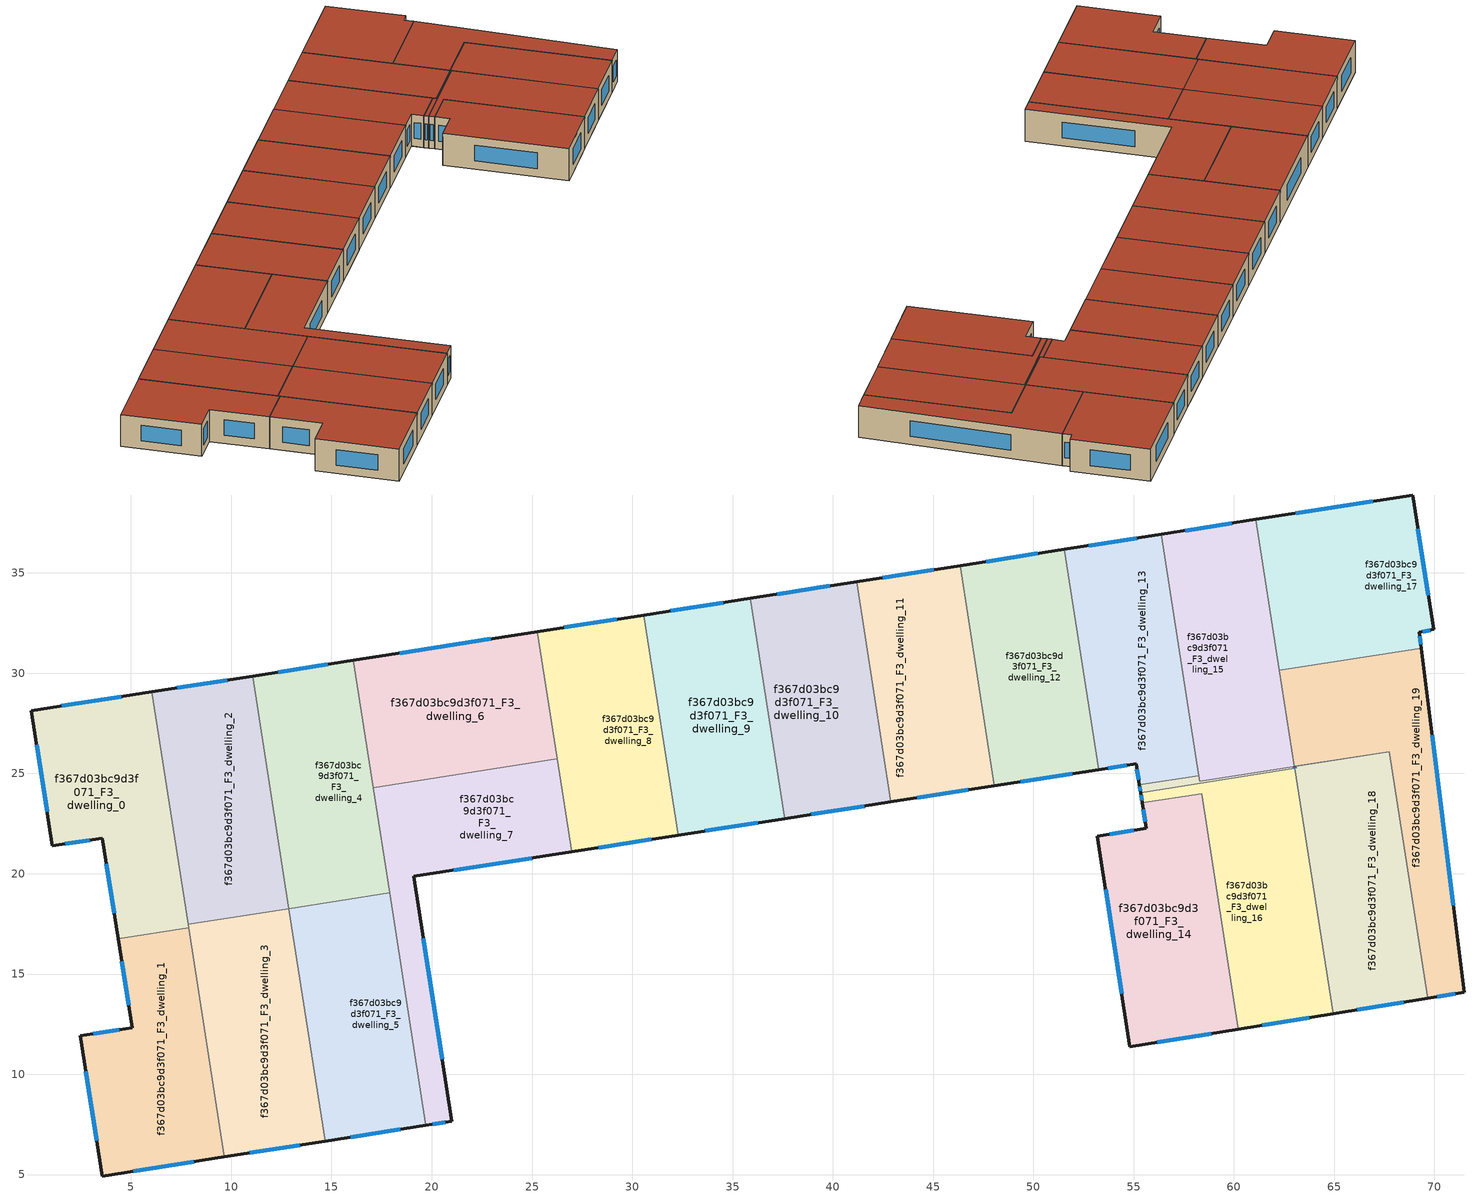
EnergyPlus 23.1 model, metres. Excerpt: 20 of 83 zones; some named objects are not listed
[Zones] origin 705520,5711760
f367d03bc9d3f071_F3_dwelling_0
 floor to f367d03bc9d3f071_F2_dwelling_1 (EU_floor_Construction): 5.14,28.93 6.98,17.17 4.36,16.76 3.58,21.78 1.08,21.38 0.02,28.13 z9
 floor to f367d03bc9d3f071_F2_dwelling_2 (EU_floor_Construction): 6.04,29.07 7.88,17.31 6.98,17.17 5.14,28.93 z9
 wall outside (EU_wall_Construction): 6.04,29.08 0.02,28.13 1.08,21.38 3.58,21.78 4.36,16.76 z9:12
 wall to f367d03bc9d3f071_F3_dwelling_1 (EU_wall_Construction): 4.36,16.76 7.88,17.31 z9:12
 wall to f367d03bc9d3f071_F3_dwelling_2 (EU_wall_Construction): 7.85,17.48 6.04,29.08 z9:12
 wall to f367d03bc9d3f071_F3_dwelling_3 (EU_wall_Construction): 7.88,17.31 7.85,17.48 z9:12
 window (EU_Window_Construction): 0.29,26.43 0.81,23.09 / 4.52,28.84 1.54,28.37 / 3.78,20.51 4.17,18.03 / 1.71,21.48 2.95,21.68 z9.76:11.24
 roof outside (EU_roof_Construction): 7.88,17.31 6.04,29.08 0.02,28.13 1.08,21.38 3.58,21.78 4.36,16.76 z12
f367d03bc9d3f071_F3_dwelling_1
 floor to f367d03bc9d3f071_F2_dwelling_0 (EU_floor_Construction): 5.06,12.33 6.15,5.33 3.56,4.93 2.46,11.92 z9
 floor to f367d03bc9d3f071_F2_dwelling_1 (EU_floor_Construction): 6.98,17.17 8.76,5.74 6.15,5.33 4.36,16.76 z9
 floor to f367d03bc9d3f071_F2_dwelling_2 (EU_floor_Construction): 7.88,17.31 9.66,5.88 8.76,5.74 6.98,17.17 z9
 wall outside (EU_wall_Construction): 4.36,16.76 5.06,12.33 2.46,11.92 3.56,4.93 9.66,5.88 z9:12
 wall to f367d03bc9d3f071_F3_dwelling_3 (EU_wall_Construction): 9.66,5.88 7.88,17.31 z9:12
 window (EU_Window_Construction): 2.74,10.15 3.28,6.69 / 4.4,12.22 3.12,12.02 / 4.54,15.64 4.88,13.45 / 5.1,5.17 8.12,5.64 z9.76:11.24
 roof outside (EU_roof_Construction): 9.66,5.88 7.88,17.31 4.36,16.76 5.06,12.33 2.46,11.92 3.56,4.93 z12
f367d03bc9d3f071_F3_dwelling_10
 floor to f367d03bc9d3f071_F2_dwelling_11 (EU_floor_Construction): 39.8,34.34 41.51,23.37 37.59,22.75 35.88,33.73 z9
 floor to f367d03bc9d3f071_F2_dwelling_12 (EU_floor_Construction): 41.19,34.56 42.9,23.58 41.51,23.37 39.8,34.34 z9
 wall outside (EU_wall_Construction): 41.19,34.56 35.88,33.73 / 37.59,22.75 42.9,23.58 z9:12
 wall to f367d03bc9d3f071_F3_dwelling_9 (EU_wall_Construction): 35.88,33.73 37.59,22.75 z9:12
 wall to f367d03bc9d3f071_F3_dwelling_11 (EU_wall_Construction): 42.9,23.58 41.19,34.56 z9:12
 window (EU_Window_Construction): 39.85,34.35 37.22,33.94 / 38.94,22.96 41.56,23.37 z9.76:11.24
 roof outside (EU_roof_Construction): 42.9,23.58 41.19,34.56 35.88,33.73 37.59,22.75 z12
f367d03bc9d3f071_F3_dwelling_11
 floor to f367d03bc9d3f071_F2_dwelling_12 (EU_floor_Construction): 43.91,34.99 45.62,24.01 42.9,23.58 41.19,34.56 z9
 floor to f367d03bc9d3f071_F2_dwelling_13 (EU_floor_Construction): 46.35,35.37 48.06,24.39 45.62,24.01 43.91,34.99 z9
 wall outside (EU_wall_Construction): 46.35,35.37 41.19,34.56 / 42.9,23.58 48.06,24.39 z9:12
 wall to f367d03bc9d3f071_F3_dwelling_12 (EU_wall_Construction): 48.06,24.39 46.35,35.37 z9:12
 window (EU_Window_Construction): 45.04,35.16 42.49,34.76 / 44.21,23.79 46.76,24.18 z9.76:11.24
 roof outside (EU_roof_Construction): 48.06,24.39 46.35,35.37 41.19,34.56 42.9,23.58 z12
f367d03bc9d3f071_F3_dwelling_12
 floor to f367d03bc9d3f071_F2_dwelling_14 (EU_floor_Construction): 51.01,36.09 52.72,25.12 49.11,24.55 47.4,35.53 z9
 floor to f367d03bc9d3f071_F2_dwelling_13 (EU_floor_Construction): 47.4,35.53 49.11,24.55 48.06,24.39 46.35,35.37 z9
 floor to f367d03bc9d3f071_F2_dwelling_15 (EU_floor_Construction): 51.54,36.18 53.26,25.2 52.72,25.12 51.01,36.09 z9
 wall outside (EU_wall_Construction): 48.06,24.39 53.26,25.2 / 51.54,36.18 46.35,35.37 z9:12
 wall to f367d03bc9d3f071_F3_dwelling_13 (EU_wall_Construction): 53.26,25.2 51.54,36.18 z9:12
 window (EU_Window_Construction): 49.37,24.59 51.94,24.99 / 50.23,35.97 47.66,35.57 z9.76:11.24
 roof outside (EU_roof_Construction): 53.26,25.2 51.54,36.18 46.35,35.37 48.06,24.39 z12
f367d03bc9d3f071_F3_dwelling_13
 floor to f367d03bc9d3f071_F2_dwelling_16 (EU_floor_Construction): 55.69,36.82 57.57,24.79 55.29,24.43 53.41,36.47 z9
 floor to f367d03bc9d3f071_F2_dwelling_15 (EU_floor_Construction): 53.41,36.47 55.29,24.43 55.13,25.49 53.26,25.2 51.54,36.18 z9
 floor to f367d03bc9d3f071_F2_dwelling_17 (EU_floor_Construction): 56.38,36.93 58.26,24.89 57.57,24.79 55.69,36.82 z9
 wall outside (EU_wall_Construction): 53.26,25.2 55.13,25.49 55.29,24.43 / 56.38,36.93 51.54,36.18 z9:12
 wall to f367d03bc9d3f071_F3_dwelling_18 (EU_wall_Construction): 55.29,24.43 58.26,24.89 z9:12
 wall to f367d03bc9d3f071_F3_dwelling_15 (EU_wall_Construction): 58.26,24.89 56.38,36.93 z9:12
 window (EU_Window_Construction): 55.17,25.22 55.25,24.7 / 53.73,25.27 54.65,25.42 / 55.16,36.74 52.77,36.37 z9.76:11.24
 roof outside (EU_roof_Construction): 58.26,24.89 56.38,36.93 51.54,36.18 53.26,25.2 55.13,25.49 55.29,24.43 z12
f367d03bc9d3f071_F3_dwelling_14
 floor to f367d03bc9d3f071_F2_dwelling_17 (EU_floor_Construction): 58.4,24 60.23,12.25 59.54,12.14 57.71,23.89 z9
 floor to f367d03bc9d3f071_F2_dwelling_16 (EU_floor_Construction): 57.71,23.89 59.54,12.14 54.82,11.37 53.19,21.87 55.63,22.26 55.43,23.53 z9
 wall outside (EU_wall_Construction): 55.43,23.53 55.63,22.26 53.19,21.87 54.82,11.37 60.23,12.25 z9:12
 wall to f367d03bc9d3f071_F3_dwelling_16 (EU_wall_Construction): 60.23,12.25 58.4,24 55.43,23.53 z9:12
 window (EU_Window_Construction): 56.19,11.59 58.86,12.03 / 53.61,19.22 54.41,14.02 / 55.02,22.16 53.81,21.97 / 55.48,23.21 55.58,22.58 z9.76:11.24
 roof outside (EU_roof_Construction): 60.23,12.25 58.4,24 55.43,23.53 55.63,22.26 53.19,21.87 54.82,11.37 z12
f367d03bc9d3f071_F3_dwelling_15
 floor to f367d03bc9d3f071_F2_dwelling_18 (EU_floor_Construction): 61.1,37.67 63.03,25.35 64.45,25.57 61.05,25.04 59.12,37.36 z9
 floor to f367d03bc9d3f071_F2_dwelling_17 (EU_floor_Construction): 59.12,37.36 61.05,25.04 58.3,24.61 56.38,36.93 z9
 wall outside (EU_wall_Construction): 61.1,37.67 56.38,36.93 z9:12
 wall to f367d03bc9d3f071_F3_dwelling_19 (EU_wall_Construction): 67.76,26.09 63.03,25.35 62.28,30.14 z9:12
 wall to f367d03bc9d3f071_F3_dwelling_18 (EU_wall_Construction): 58.26,24.89 58.3,24.61 67.76,26.08 z9:12
 wall to f367d03bc9d3f071_F3_dwelling_17 (EU_wall_Construction): 62.28,30.14 61.1,37.67 z9:12
 window (EU_Window_Construction): 59.91,37.48 57.57,37.12 z9.76:11.24
 roof outside (EU_roof_Construction): 67.76,26.08 63.03,25.35 61.1,37.67 56.38,36.93 58.3,24.61 z12
f367d03bc9d3f071_F3_dwelling_16
 floor to f367d03bc9d3f071_F2_dwelling_17 (EU_floor_Construction): 61.06,24.94 62.97,12.69 60.23,12.25 58.4,24 57.71,23.89 57.63,24.4 z9
 floor to f367d03bc9d3f071_F2_dwelling_18 (EU_floor_Construction): 63.04,25.25 64.95,13.02 62.97,12.69 61.06,24.94 z9
 floor to f367d03bc9d3f071_F2_dwelling_16 (EU_floor_Construction): 57.63,24.4 57.71,23.89 55.43,23.53 55.35,24.05 z9
 wall outside (EU_wall_Construction): 60.23,12.25 64.95,13.02 / 55.35,24.05 55.43,23.53 z9:12
 wall to f367d03bc9d3f071_F3_dwelling_18 (EU_wall_Construction): 64.95,13.02 63.04,25.25 55.35,24.05 z9:12
 window (EU_Window_Construction): 61.42,12.44 63.76,12.82 / 55.37,23.92 55.41,23.66 z9.76:11.24
 roof outside (EU_roof_Construction): 64.95,13.02 63.04,25.25 55.35,24.05 55.43,23.53 58.4,24 60.23,12.25 z12
f367d03bc9d3f071_F3_dwelling_17
 floor to f367d03bc9d3f071_F2_dwelling_20 (EU_floor_Construction): 68.92,38.89 69.96,32.19 69.26,32.03 69.35,31.24 66.78,30.84 65.6,38.37 z9
 floor to f367d03bc9d3f071_F2_dwelling_18 (EU_floor_Construction): 62.53,37.89 63.7,30.36 62.28,30.14 61.1,37.67 z9
 floor to f367d03bc9d3f071_F2_dwelling_19 (EU_floor_Construction): 65.6,38.37 66.78,30.84 63.7,30.36 62.53,37.89 z9
 wall outside (EU_wall_Construction): 69.35,31.24 69.26,32.03 69.96,32.19 68.92,38.89 61.1,37.67 z9:12
 wall to f367d03bc9d3f071_F3_dwelling_19 (EU_wall_Construction): 62.28,30.14 69.35,31.24 z9:12
 window (EU_Window_Construction): 66.94,38.58 63.08,37.98 / 69.7,33.89 69.18,37.2 / 69.44,32.07 69.79,32.15 / 69.33,31.44 69.28,31.83 z9.76:11.24
 roof outside (EU_roof_Construction): 69.35,31.24 69.26,32.03 69.96,32.19 68.92,38.89 61.1,37.67 62.28,30.14 z12
f367d03bc9d3f071_F3_dwelling_18
 floor to f367d03bc9d3f071_F2_dwelling_19 (EU_floor_Construction): 67.53,26.05 69.45,13.75 66.37,13.25 64.45,25.57 z9
 floor to f367d03bc9d3f071_F2_dwelling_18 (EU_floor_Construction): 64.45,25.57 66.37,13.25 64.95,13.02 63.03,25.34 63.04,25.25 61.06,24.94 61.05,25.03 z9
 floor to f367d03bc9d3f071_F2_dwelling_20 (EU_floor_Construction): 67.76,26.08 69.68,13.79 69.45,13.75 67.53,26.05 z9
 floor to f367d03bc9d3f071_F2_dwelling_16 (EU_floor_Construction): 57.57,24.79 57.63,24.4 55.35,24.05 55.29,24.43 z9
 floor to f367d03bc9d3f071_F2_dwelling_17 (EU_floor_Construction): 61.05,25.03 61.06,24.94 57.63,24.4 57.57,24.79 58.26,24.89 58.3,24.61 z9
 wall outside (EU_wall_Construction): 64.95,13.02 69.68,13.79 / 55.29,24.43 55.35,24.05 / 63.04,25.25 63.03,25.34 63.04,25.25 z9:12
 wall to f367d03bc9d3f071_F3_dwelling_19 (EU_wall_Construction): 69.68,13.79 67.76,26.08 z9:12
 window (EU_Window_Construction): 66.14,13.21 68.48,13.59 / 55.31,24.33 55.34,24.15 / 63.04,25.27 63.03,25.31 / 63.03,25.31 63.04,25.27 z9.76:11.24
 roof outside (EU_roof_Construction): 69.68,13.79 67.76,26.08 58.3,24.61 58.26,24.89 55.29,24.43 55.35,24.05 63.04,25.25 63.03,25.34 64.95,13.02 z12
f367d03bc9d3f071_F3_dwelling_19
 floor to f367d03bc9d3f071_F2_dwelling_20 (EU_floor_Construction): 69.35,31.24 71.5,14.08 69.68,13.79 67.76,26.09 67.53,26.05 66.78,30.84 z9
 floor to f367d03bc9d3f071_F2_dwelling_18 (EU_floor_Construction): 63.7,30.36 64.45,25.57 63.03,25.35 62.28,30.14 z9
 floor to f367d03bc9d3f071_F2_dwelling_19 (EU_floor_Construction): 66.78,30.84 67.53,26.05 64.45,25.57 63.7,30.36 z9
 wall outside (EU_wall_Construction): 69.68,13.79 71.5,14.08 69.35,31.24 z9:12
 window (EU_Window_Construction): 70.96,18.42 69.9,26.9 / 70.14,13.86 71.04,14.01 z9.76:11.24
 roof outside (EU_roof_Construction): 71.5,14.08 69.35,31.24 62.28,30.14 63.03,25.35 67.76,26.09 69.68,13.79 z12
f367d03bc9d3f071_F3_dwelling_2
 floor to f367d03bc9d3f071_F2_dwelling_3 (EU_floor_Construction): 10.31,29.74 12.12,18.14 9.52,17.74 7.71,29.34 z9
 floor adiabatic (EU_floor_Construction): 11.07,29.86 12.88,18.26 12.12,18.14 10.31,29.74 z9
 floor to f367d03bc9d3f071_F2_dwelling_2 (EU_floor_Construction): 7.71,29.34 9.52,17.74 7.85,17.48 6.04,29.07 z9
 wall outside (EU_wall_Construction): 11.07,29.86 6.04,29.08 z9:12
 wall to f367d03bc9d3f071_F3_dwelling_4 (EU_wall_Construction): 12.88,18.26 11.07,29.86 z9:12
 wall to f367d03bc9d3f071_F3_dwelling_3 (EU_wall_Construction): 7.85,17.48 12.88,18.26 z9:12
 window (EU_Window_Construction): 9.8,29.66 7.31,29.27 z9.76:11.24
 roof outside (EU_roof_Construction): 12.88,18.26 11.07,29.86 6.04,29.08 7.85,17.48 z12
f367d03bc9d3f071_F3_dwelling_3
 floor to f367d03bc9d3f071_F2_dwelling_3 (EU_floor_Construction): 12.12,18.14 13.93,6.54 11.33,6.14 9.52,17.74 z9
 floor to f367d03bc9d3f071_F2_dwelling_2 (EU_floor_Construction): 9.52,17.74 11.33,6.14 9.66,5.88 7.85,17.48 z9
 floor to f367d03bc9d3f071_F2_dwelling_4 (EU_floor_Construction): 12.88,18.26 14.69,6.66 13.93,6.54 12.12,18.14 z9
 wall outside (EU_wall_Construction): 9.66,5.88 14.69,6.66 z9:12
 wall to f367d03bc9d3f071_F3_dwelling_5 (EU_wall_Construction): 14.69,6.66 12.88,18.26 z9:12
 window (EU_Window_Construction): 10.93,6.08 13.42,6.46 z9.76:11.24
 roof outside (EU_roof_Construction): 14.69,6.66 12.88,18.26 7.85,17.48 9.66,5.88 z12
f367d03bc9d3f071_F3_dwelling_4
 floor to f367d03bc9d3f071_F2_dwelling_5 (EU_floor_Construction): 15.99,30.63 17.71,19.65 17.8,19.66 17.9,19.04 14.72,18.55 12.91,30.15 z9
 floor to f367d03bc9d3f071_F2_dwelling_6 (EU_floor_Construction): 16.09,30.64 17.8,19.67 17.71,19.65 15.99,30.63 z9
 floor to f367d03bc9d3f071_F2_dwelling_4 (EU_floor_Construction): 12.91,30.15 14.72,18.55 12.88,18.26 11.07,29.86 z9
 wall outside (EU_wall_Construction): 16.09,30.64 11.07,29.86 z9:12
 wall to f367d03bc9d3f071_F3_dwelling_5 (EU_wall_Construction): 12.88,18.26 17.9,19.04 z9:12
 wall to f367d03bc9d3f071_F3_dwelling_6 (EU_wall_Construction): 17.08,24.29 16.09,30.64 z9:12
 wall to f367d03bc9d3f071_F3_dwelling_7 (EU_wall_Construction): 17.9,19.05 17.08,24.29 z9:12
 window (EU_Window_Construction): 14.82,30.44 12.34,30.06 z9.76:11.24
 roof outside (EU_roof_Construction): 17.9,19.04 16.09,30.64 11.07,29.86 12.88,18.26 z12
f367d03bc9d3f071_F3_dwelling_5
 floor to f367d03bc9d3f071_F2_dwelling_4 (EU_floor_Construction): 14.72,18.55 16.53,6.95 14.69,6.66 12.88,18.26 z9
 floor to f367d03bc9d3f071_F2_dwelling_5 (EU_floor_Construction): 17.9,19.04 19.71,7.45 16.53,6.95 14.72,18.55 z9
 wall outside (EU_wall_Construction): 14.69,6.66 19.71,7.45 z9:12
 wall to f367d03bc9d3f071_F3_dwelling_7 (EU_wall_Construction): 19.71,7.45 17.9,19.04 z9:12
 window (EU_Window_Construction): 15.96,6.86 18.44,7.25 z9.76:11.24
 roof outside (EU_roof_Construction): 19.71,7.45 17.9,19.04 12.88,18.26 14.69,6.66 z12
f367d03bc9d3f071_F3_dwelling_6
 floor adiabatic (EU_floor_Construction): 25.27,32.08 26.26,25.72 17.08,24.29 16.09,30.64 z9
 wall outside (EU_wall_Construction): 25.27,32.08 16.09,30.64 z9:12
 wall to f367d03bc9d3f071_F3_dwelling_7 (EU_wall_Construction): 17.08,24.29 26.26,25.72 z9:12
 wall to f367d03bc9d3f071_F3_dwelling_8 (EU_wall_Construction): 26.26,25.72 25.27,32.08 z9:12
 window (EU_Window_Construction): 22.95,31.71 18.41,31.01 z9.76:11.24
 roof outside (EU_roof_Construction): 26.26,25.72 25.27,32.08 16.09,30.64 17.08,24.29 z12
f367d03bc9d3f071_F3_dwelling_7
 floor to f367d03bc9d3f071_F2_dwelling_7 (EU_floor_Construction): 24.18,25.4 24.9,20.77 21.33,20.21 20.61,24.84 z9
 floor to f367d03bc9d3f071_F2_dwelling_8 (EU_floor_Construction): 26.26,25.72 26.98,21.1 24.9,20.77 24.18,25.4 z9
 floor to f367d03bc9d3f071_F2_dwelling_6 (EU_floor_Construction): 20.61,24.84 21.33,20.21 17.8,19.67 17.08,24.29 z9
 floor to f367d03bc9d3f071_F2_dwelling_5 (EU_floor_Construction): 19.09,19.87 21.01,7.65 19.71,7.45 17.8,19.66 z9
 floor adiabatic (EU_floor_Construction): 24.9,20.77 19.09,19.87 17.8,19.67 z9
 wall outside (EU_wall_Construction): 19.71,7.45 21.01,7.65 19.09,19.87 26.98,21.1 z9:12
 wall to f367d03bc9d3f071_F3_dwelling_8 (EU_wall_Construction): 26.98,21.1 26.26,25.72 z9:12
 window (EU_Window_Construction): 21.09,20.18 24.99,20.78 / 20.52,10.74 19.58,16.78 / 20.04,7.5 20.68,7.6 z9.76:11.24
 roof outside (EU_roof_Construction): 21.01,7.65 19.09,19.87 26.98,21.1 26.26,25.72 17.08,24.29 19.71,7.45 z12
f367d03bc9d3f071_F3_dwelling_8
 floor to f367d03bc9d3f071_F2_dwelling_9 (EU_floor_Construction): 30.57,32.9 32.29,21.92 29.04,21.42 27.33,32.4 z9
 floor to f367d03bc9d3f071_F2_dwelling_8 (EU_floor_Construction): 27.33,32.4 29.04,21.42 26.98,21.1 25.27,32.08 z9
 wall outside (EU_wall_Construction): 30.57,32.9 25.27,32.08 / 26.98,21.1 32.29,21.92 z9:12
 wall to f367d03bc9d3f071_F3_dwelling_9 (EU_wall_Construction): 32.29,21.92 30.57,32.9 z9:12
 window (EU_Window_Construction): 29.23,32.69 26.61,32.29 / 28.32,21.31 30.95,21.72 z9.76:11.24
 roof outside (EU_roof_Construction): 32.29,21.92 30.57,32.9 25.27,32.08 26.98,21.1 z12
f367d03bc9d3f071_F3_dwelling_9
 floor to f367d03bc9d3f071_F2_dwelling_10 (EU_floor_Construction): 35.67,33.7 37.38,22.72 33.21,22.07 31.5,33.05 z9
 floor to f367d03bc9d3f071_F2_dwelling_11 (EU_floor_Construction): 35.88,33.73 37.59,22.75 37.38,22.72 35.67,33.7 z9
 floor to f367d03bc9d3f071_F2_dwelling_9 (EU_floor_Construction): 31.5,33.05 33.21,22.07 32.29,21.92 30.57,32.9 z9
 wall outside (EU_wall_Construction): 35.88,33.73 30.57,32.9 / 32.29,21.92 37.59,22.75 z9:12
 window (EU_Window_Construction): 34.54,33.52 31.92,33.11 / 33.63,22.13 36.25,22.54 z9.76:11.24
 roof outside (EU_roof_Construction): 37.59,22.75 35.88,33.73 30.57,32.9 32.29,21.92 z12
[Building]
EU S2 Campaign: North Axis=0; Terrain=City; Solar Distribution=FullExterior
[Site:Location]
London: Latitude=51.5; Longitude=-0.5; Time Zone=0; Elevation=25
[SizingPeriod:WeatherFileDays]
AnnualSizingPeriod: Begin Month=1; Begin Day of Month=1; End Month=12; End Day of Month=31; Day of Week for Start Day=Monday; Use Weather File Daylight Saving Period=No; Use Weather File Rain and Snow Indicators=No
[MATERIAL]
EU_InternalMass_Material: Roughness=MediumRough; Thickness=0.1; Conductivity=1; Density=1800; Specific Heat=900; Thermal Absorptance=0.9; Solar Absorptance=0.7; Visible Absorptance=0.7
[MATERIAL:NOMASS] Roughness=MediumRough; Thermal Absorptance=0.9; Solar Absorptance=0.7; Visible Absorptance=0.7
Name | Thermal Resistance
EU_wall_NoMass | 0.655885
EU_roof_NoMass | 2.70553
EU_floor_NoMass | 2.16442
[WINDOWMATERIAL:SIMPLEGLAZINGSYSTEM]
EU_Window_SimpleGlazing: UFactor=2.91071; Solar Heat Gain Coefficient=0.76; Visible Transmittance=0.76
[CONSTRUCTION]
EU_wall_Construction: EU_wall_NoMass
EU_roof_Construction: EU_roof_NoMass
EU_floor_Construction: EU_floor_NoMass
EU_Window_Construction: EU_Window_SimpleGlazing
EU_InternalMass_Construction: EU_InternalMass_Material
[ZONE] Type=1; Multiplier=1; Ceiling Height=autocalculate; Floor Area=autocalculate; Part of Total Floor Area=Yes
Name | Volume
f367d03bc9d3f071_F3_dwelling_0 | 179.067
f367d03bc9d3f071_F3_dwelling_1 | 179.079
f367d03bc9d3f071_F3_dwelling_10; f367d03bc9d3f071_F3_dwelling_8 | 179.065
f367d03bc9d3f071_F3_dwelling_11 | 174.077
f367d03bc9d3f071_F3_dwelling_12 | 175.293
f367d03bc9d3f071_F3_dwelling_13 | 172.777
f367d03bc9d3f071_F3_dwelling_14 | 185.944
f367d03bc9d3f071_F3_dwelling_15 | 178.943
f367d03bc9d3f071_F3_dwelling_16 | 182.517
f367d03bc9d3f071_F3_dwelling_17 | 179.077
f367d03bc9d3f071_F3_dwelling_18 | 183.823
f367d03bc9d3f071_F3_dwelling_19; f367d03bc9d3f071_F3_dwelling_6 | 179.074
f367d03bc9d3f071_F3_dwelling_2 | 179.08
f367d03bc9d3f071_F3_dwelling_3; f367d03bc9d3f071_F3_dwelling_9 | 179.096
f367d03bc9d3f071_F3_dwelling_4 | 179.046
f367d03bc9d3f071_F3_dwelling_5 | 179.06
f367d03bc9d3f071_F3_dwelling_7 | 179.075
[INTERNALMASS] Construction=EU_InternalMass_Construction
Name | Zone or ZoneList | Surface Area
f367d03bc9d3f071_F3_dwelling_0_EU_InternalMass | f367d03bc9d3f071_F3_dwelling_0 | 59.6895
f367d03bc9d3f071_F3_dwelling_1_EU_InternalMass | f367d03bc9d3f071_F3_dwelling_1 | 59.6933
f367d03bc9d3f071_F3_dwelling_2_EU_InternalMass | f367d03bc9d3f071_F3_dwelling_2 | 59.6936
f367d03bc9d3f071_F3_dwelling_3_EU_InternalMass | f367d03bc9d3f071_F3_dwelling_3 | 59.6986
f367d03bc9d3f071_F3_dwelling_4_EU_InternalMass | f367d03bc9d3f071_F3_dwelling_4 | 59.682
f367d03bc9d3f071_F3_dwelling_5_EU_InternalMass | f367d03bc9d3f071_F3_dwelling_5 | 59.687
f367d03bc9d3f071_F3_dwelling_6_EU_InternalMass | f367d03bc9d3f071_F3_dwelling_6 | 59.6908
f367d03bc9d3f071_F3_dwelling_7_EU_InternalMass | f367d03bc9d3f071_F3_dwelling_7 | 59.6898
f367d03bc9d3f071_F3_dwelling_8_EU_InternalMass | f367d03bc9d3f071_F3_dwelling_8 | 59.6883
f367d03bc9d3f071_F3_dwelling_9_EU_InternalMass | f367d03bc9d3f071_F3_dwelling_9 | 59.6992
f367d03bc9d3f071_F3_dwelling_10_EU_InternalMass | f367d03bc9d3f071_F3_dwelling_10 | 59.6883
f367d03bc9d3f071_F3_dwelling_11_EU_InternalMass | f367d03bc9d3f071_F3_dwelling_11 | 58.023
f367d03bc9d3f071_F3_dwelling_12_EU_InternalMass | f367d03bc9d3f071_F3_dwelling_12 | 58.436
f367d03bc9d3f071_F3_dwelling_13_EU_InternalMass | f367d03bc9d3f071_F3_dwelling_13 | 57.5889
f367d03bc9d3f071_F3_dwelling_14_EU_InternalMass | f367d03bc9d3f071_F3_dwelling_14 | 61.9803
f367d03bc9d3f071_F3_dwelling_15_EU_InternalMass | f367d03bc9d3f071_F3_dwelling_15 | 59.6828
f367d03bc9d3f071_F3_dwelling_16_EU_InternalMass | f367d03bc9d3f071_F3_dwelling_16 | 60.8387
f367d03bc9d3f071_F3_dwelling_17_EU_InternalMass | f367d03bc9d3f071_F3_dwelling_17 | 59.6959
f367d03bc9d3f071_F3_dwelling_18_EU_InternalMass | f367d03bc9d3f071_F3_dwelling_18 | 61.2733
f367d03bc9d3f071_F3_dwelling_19_EU_InternalMass | f367d03bc9d3f071_F3_dwelling_19 | 59.6912
[OTHEREQUIPMENT] Fuel Type=Electricity; Design Level Calculation Method=Watts/Area; Power per Zone Floor Area=1; Fraction Latent=0; Fraction Radiant=0; Fraction Lost=0; Carbon Dioxide Generation Rate=0; EndUse Subcategory=EU_Step8_InternalGains
Name | Zone or ZoneList or Space or SpaceList | Schedule
EU_Step8_InternalGain_f367d03bc9d3f071_F3_dwelling_0_f000 | f367d03bc9d3f071_F3_dwelling_0 | EU_Step8_GainSchedule_f367d03bc9d3f071_F3_dwelling_0_f000
EU_Step8_InternalGain_f367d03bc9d3f071_F3_dwelling_1_f000 | f367d03bc9d3f071_F3_dwelling_1 | EU_Step8_GainSchedule_f367d03bc9d3f071_F3_dwelling_1_f000
EU_Step8_InternalGain_f367d03bc9d3f071_F3_dwelling_2_f000 | f367d03bc9d3f071_F3_dwelling_2 | EU_Step8_GainSchedule_f367d03bc9d3f071_F3_dwelling_2_f000
EU_Step8_InternalGain_f367d03bc9d3f071_F3_dwelling_3_f000 | f367d03bc9d3f071_F3_dwelling_3 | EU_Step8_GainSchedule_f367d03bc9d3f071_F3_dwelling_3_f000
EU_Step8_InternalGain_f367d03bc9d3f071_F3_dwelling_4_f000 | f367d03bc9d3f071_F3_dwelling_4 | EU_Step8_GainSchedule_f367d03bc9d3f071_F3_dwelling_4_f000
EU_Step8_InternalGain_f367d03bc9d3f071_F3_dwelling_5_f000 | f367d03bc9d3f071_F3_dwelling_5 | EU_Step8_GainSchedule_f367d03bc9d3f071_F3_dwelling_5_f000
EU_Step8_InternalGain_f367d03bc9d3f071_F3_dwelling_6_f000 | f367d03bc9d3f071_F3_dwelling_6 | EU_Step8_GainSchedule_f367d03bc9d3f071_F3_dwelling_6_f000
EU_Step8_InternalGain_f367d03bc9d3f071_F3_dwelling_7_f000 | f367d03bc9d3f071_F3_dwelling_7 | EU_Step8_GainSchedule_f367d03bc9d3f071_F3_dwelling_7_f000
EU_Step8_InternalGain_f367d03bc9d3f071_F3_dwelling_8_f000 | f367d03bc9d3f071_F3_dwelling_8 | EU_Step8_GainSchedule_f367d03bc9d3f071_F3_dwelling_8_f000
EU_Step8_InternalGain_f367d03bc9d3f071_F3_dwelling_9_f000 | f367d03bc9d3f071_F3_dwelling_9 | EU_Step8_GainSchedule_f367d03bc9d3f071_F3_dwelling_9_f000
EU_Step8_InternalGain_f367d03bc9d3f071_F3_dwelling_10_f000 | f367d03bc9d3f071_F3_dwelling_10 | EU_Step8_GainSchedule_f367d03bc9d3f071_F3_dwelling_10_f000
EU_Step8_InternalGain_f367d03bc9d3f071_F3_dwelling_11_f000 | f367d03bc9d3f071_F3_dwelling_11 | EU_Step8_GainSchedule_f367d03bc9d3f071_F3_dwelling_11_f000
EU_Step8_InternalGain_f367d03bc9d3f071_F3_dwelling_12_f000 | f367d03bc9d3f071_F3_dwelling_12 | EU_Step8_GainSchedule_f367d03bc9d3f071_F3_dwelling_12_f000
EU_Step8_InternalGain_f367d03bc9d3f071_F3_dwelling_13_f000 | f367d03bc9d3f071_F3_dwelling_13 | EU_Step8_GainSchedule_f367d03bc9d3f071_F3_dwelling_13_f000
EU_Step8_InternalGain_f367d03bc9d3f071_F3_dwelling_14_f000 | f367d03bc9d3f071_F3_dwelling_14 | EU_Step8_GainSchedule_f367d03bc9d3f071_F3_dwelling_14_f000
EU_Step8_InternalGain_f367d03bc9d3f071_F3_dwelling_15_f000 | f367d03bc9d3f071_F3_dwelling_15 | EU_Step8_GainSchedule_f367d03bc9d3f071_F3_dwelling_15_f000
EU_Step8_InternalGain_f367d03bc9d3f071_F3_dwelling_16_f000 | f367d03bc9d3f071_F3_dwelling_16 | EU_Step8_GainSchedule_f367d03bc9d3f071_F3_dwelling_16_f000
EU_Step8_InternalGain_f367d03bc9d3f071_F3_dwelling_17_f000 | f367d03bc9d3f071_F3_dwelling_17 | EU_Step8_GainSchedule_f367d03bc9d3f071_F3_dwelling_17_f000
EU_Step8_InternalGain_f367d03bc9d3f071_F3_dwelling_18_f000 | f367d03bc9d3f071_F3_dwelling_18 | EU_Step8_GainSchedule_f367d03bc9d3f071_F3_dwelling_18_f000
EU_Step8_InternalGain_f367d03bc9d3f071_F3_dwelling_19_f000 | f367d03bc9d3f071_F3_dwelling_19 | EU_Step8_GainSchedule_f367d03bc9d3f071_F3_dwelling_19_f000
[ZONEVENTILATION:DESIGNFLOWRATE] Schedule=EU_AlwaysOn; Design Flow Rate Calculation Method=AirChanges/Hour; Air Changes per Hour=0.462017; Ventilation Type=Natural; Fan Pressure Rise=0; Fan Total Efficiency=1; Constant Term Coefficient=1; Temperature Term Coefficient=0; Velocity Term Coefficient=0; Velocity Squared Term Coefficient=0; Minimum Indoor Temperature=-100; Maximum Indoor Temperature=100; Delta Temperature=-100; Minimum Outdoor Temperature=-100; Maximum Outdoor Temperature=100; Maximum Wind Speed=40
Name | Zone or ZoneList or Space or SpaceList
EU_ConstantAir_f367d03bc9d3f071_F3_dwelling_0 | f367d03bc9d3f071_F3_dwelling_0
EU_ConstantAir_f367d03bc9d3f071_F3_dwelling_1 | f367d03bc9d3f071_F3_dwelling_1
EU_ConstantAir_f367d03bc9d3f071_F3_dwelling_2 | f367d03bc9d3f071_F3_dwelling_2
EU_ConstantAir_f367d03bc9d3f071_F3_dwelling_3 | f367d03bc9d3f071_F3_dwelling_3
EU_ConstantAir_f367d03bc9d3f071_F3_dwelling_4 | f367d03bc9d3f071_F3_dwelling_4
EU_ConstantAir_f367d03bc9d3f071_F3_dwelling_5 | f367d03bc9d3f071_F3_dwelling_5
EU_ConstantAir_f367d03bc9d3f071_F3_dwelling_6 | f367d03bc9d3f071_F3_dwelling_6
EU_ConstantAir_f367d03bc9d3f071_F3_dwelling_7 | f367d03bc9d3f071_F3_dwelling_7
EU_ConstantAir_f367d03bc9d3f071_F3_dwelling_8 | f367d03bc9d3f071_F3_dwelling_8
EU_ConstantAir_f367d03bc9d3f071_F3_dwelling_9 | f367d03bc9d3f071_F3_dwelling_9
EU_ConstantAir_f367d03bc9d3f071_F3_dwelling_10 | f367d03bc9d3f071_F3_dwelling_10
EU_ConstantAir_f367d03bc9d3f071_F3_dwelling_11 | f367d03bc9d3f071_F3_dwelling_11
EU_ConstantAir_f367d03bc9d3f071_F3_dwelling_12 | f367d03bc9d3f071_F3_dwelling_12
EU_ConstantAir_f367d03bc9d3f071_F3_dwelling_13 | f367d03bc9d3f071_F3_dwelling_13
EU_ConstantAir_f367d03bc9d3f071_F3_dwelling_14 | f367d03bc9d3f071_F3_dwelling_14
EU_ConstantAir_f367d03bc9d3f071_F3_dwelling_15 | f367d03bc9d3f071_F3_dwelling_15
EU_ConstantAir_f367d03bc9d3f071_F3_dwelling_16 | f367d03bc9d3f071_F3_dwelling_16
EU_ConstantAir_f367d03bc9d3f071_F3_dwelling_17 | f367d03bc9d3f071_F3_dwelling_17
EU_ConstantAir_f367d03bc9d3f071_F3_dwelling_18 | f367d03bc9d3f071_F3_dwelling_18
EU_ConstantAir_f367d03bc9d3f071_F3_dwelling_19 | f367d03bc9d3f071_F3_dwelling_19
[HVACTEMPLATE:ZONE:IDEALLOADSAIRSYSTEM] System Availability Schedule=EU_AlwaysOn; Maximum Heating Supply Air Temperature=50; Minimum Cooling Supply Air Temperature=13; Maximum Heating Supply Air Humidity Ratio=0.0156; Minimum Cooling Supply Air Humidity Ratio=0.0077; Heating Limit=NoLimit; Cooling Limit=NoLimit; Heating Availability Schedule=EU_AlwaysOn; Cooling Availability Schedule=EU_CoolingOff; Dehumidification Control Type=ConstantSensibleHeatRatio; Cooling Sensible Heat Ratio=0.7; Dehumidification Setpoint=60; Humidification Control Type=None; Humidification Setpoint=30; Outdoor Air Method=None; Outdoor Air Flow Rate per Person=0.00944; Outdoor Air Flow Rate per Zone Floor Area=0; Outdoor Air Flow Rate per Zone=0; Demand Controlled Ventilation Type=None; Outdoor Air Economizer Type=NoEconomizer; Heat Recovery Type=None; Sensible Heat Recovery Effectiveness=0.7; Latent Heat Recovery Effectiveness=0.65
Name | Template Thermostat
f367d03bc9d3f071_F3_dwelling_0 | EU_HeatOnly_f367d03bc9d3f071_F3_dwelling_0
f367d03bc9d3f071_F3_dwelling_1 | EU_HeatOnly_f367d03bc9d3f071_F3_dwelling_1
f367d03bc9d3f071_F3_dwelling_2 | EU_HeatOnly_f367d03bc9d3f071_F3_dwelling_2
f367d03bc9d3f071_F3_dwelling_3 | EU_HeatOnly_f367d03bc9d3f071_F3_dwelling_3
f367d03bc9d3f071_F3_dwelling_4 | EU_HeatOnly_f367d03bc9d3f071_F3_dwelling_4
f367d03bc9d3f071_F3_dwelling_5 | EU_HeatOnly_f367d03bc9d3f071_F3_dwelling_5
f367d03bc9d3f071_F3_dwelling_6 | EU_HeatOnly_f367d03bc9d3f071_F3_dwelling_6
f367d03bc9d3f071_F3_dwelling_7 | EU_HeatOnly_f367d03bc9d3f071_F3_dwelling_7
f367d03bc9d3f071_F3_dwelling_8 | EU_HeatOnly_f367d03bc9d3f071_F3_dwelling_8
f367d03bc9d3f071_F3_dwelling_9 | EU_HeatOnly_f367d03bc9d3f071_F3_dwelling_9
f367d03bc9d3f071_F3_dwelling_10 | EU_HeatOnly_f367d03bc9d3f071_F3_dwelling_10
f367d03bc9d3f071_F3_dwelling_11 | EU_HeatOnly_f367d03bc9d3f071_F3_dwelling_11
f367d03bc9d3f071_F3_dwelling_12 | EU_HeatOnly_f367d03bc9d3f071_F3_dwelling_12
f367d03bc9d3f071_F3_dwelling_13 | EU_HeatOnly_f367d03bc9d3f071_F3_dwelling_13
f367d03bc9d3f071_F3_dwelling_14 | EU_HeatOnly_f367d03bc9d3f071_F3_dwelling_14
f367d03bc9d3f071_F3_dwelling_15 | EU_HeatOnly_f367d03bc9d3f071_F3_dwelling_15
f367d03bc9d3f071_F3_dwelling_16 | EU_HeatOnly_f367d03bc9d3f071_F3_dwelling_16
f367d03bc9d3f071_F3_dwelling_17 | EU_HeatOnly_f367d03bc9d3f071_F3_dwelling_17
f367d03bc9d3f071_F3_dwelling_18 | EU_HeatOnly_f367d03bc9d3f071_F3_dwelling_18
f367d03bc9d3f071_F3_dwelling_19 | EU_HeatOnly_f367d03bc9d3f071_F3_dwelling_19
[SIZING:ZONE] Zone Cooling Design Supply Air Temperature Input Method=SupplyAirTemperature; Zone Cooling Design Supply Air Temperature=13; Zone Heating Design Supply Air Temperature Input Method=SupplyAirTemperature; Zone Heating Design Supply Air Temperature=50; Zone Cooling Design Supply Air Humidity Ratio=0.008; Zone Heating Design Supply Air Humidity Ratio=0.008; Cooling Design Air Flow Method=DesignDay; Cooling Design Air Flow Rate=0; Cooling Minimum Air Flow per Zone Floor Area=0.000762; Cooling Minimum Air Flow=0; Cooling Minimum Air Flow Fraction=0.2; Heating Design Air Flow Method=DesignDay; Heating Design Air Flow Rate=0; Heating Maximum Air Flow per Zone Floor Area=0.002032; Heating Maximum Air Flow=0.141576; Heating Maximum Air Flow Fraction=0.3; Account for Dedicated Outdoor Air System=No; Dedicated Outdoor Air System Control Strategy=NeutralSupplyAir; Dedicated Outdoor Air Low Setpoint Temperature for Design=autosize; Dedicated Outdoor Air High Setpoint Temperature for Design=autosize; Zone Load Sizing Method=Sensible Load Only No Latent Load; Zone Latent Cooling Design Supply Air Humidity Ratio Input Method=HumidityRatioDifference; Zone Cooling Design Supply Air Humidity Ratio Difference=0.005; Zone Latent Heating Design Supply Air Humidity Ratio Input Method=HumidityRatioDifference; Zone Humidification Design Supply Air Humidity Ratio Difference=0.005
f367d03bc9d3f071_F3_dwelling_0; f367d03bc9d3f071_F3_dwelling_1; f367d03bc9d3f071_F3_dwelling_2; f367d03bc9d3f071_F3_dwelling_3; f367d03bc9d3f071_F3_dwelling_4; f367d03bc9d3f071_F3_dwelling_5; f367d03bc9d3f071_F3_dwelling_6; f367d03bc9d3f071_F3_dwelling_7; f367d03bc9d3f071_F3_dwelling_8; f367d03bc9d3f071_F3_dwelling_9; f367d03bc9d3f071_F3_dwelling_10; f367d03bc9d3f071_F3_dwelling_11; f367d03bc9d3f071_F3_dwelling_12; f367d03bc9d3f071_F3_dwelling_13; f367d03bc9d3f071_F3_dwelling_14; f367d03bc9d3f071_F3_dwelling_15; f367d03bc9d3f071_F3_dwelling_16; f367d03bc9d3f071_F3_dwelling_17; f367d03bc9d3f071_F3_dwelling_18; f367d03bc9d3f071_F3_dwelling_19
[SCHEDULE:CONSTANT]
Name | Hourly Value
EU_AlwaysOn | 1
EU_CoolingOff | 0
[SCHEDULE:FILE] Column Number=1; Rows to Skip at Top=0; Number of Hours of Data=8760; Column Separator=Comma; Interpolate to Timestep=No; Minutes per Item=60; Adjust Schedule for Daylight Savings=Yes
Name | File
EU_Step8_GainSchedule_f367d03bc9d3f071_F3_dwelling_0_f000 | ../../schedules/f367d03bc9d3f071/f367d03bc9d3f071_F3_dwelling_0_f000_gain.csv
EU_Step8_GainSchedule_f367d03bc9d3f071_F3_dwelling_1_f000 | ../../schedules/f367d03bc9d3f071/f367d03bc9d3f071_F3_dwelling_1_f000_gain.csv
EU_Step8_GainSchedule_f367d03bc9d3f071_F3_dwelling_2_f000 | ../../schedules/f367d03bc9d3f071/f367d03bc9d3f071_F3_dwelling_2_f000_gain.csv
EU_Step8_GainSchedule_f367d03bc9d3f071_F3_dwelling_3_f000 | ../../schedules/f367d03bc9d3f071/f367d03bc9d3f071_F3_dwelling_3_f000_gain.csv
EU_Step8_GainSchedule_f367d03bc9d3f071_F3_dwelling_4_f000 | ../../schedules/f367d03bc9d3f071/f367d03bc9d3f071_F3_dwelling_4_f000_gain.csv
EU_Step8_GainSchedule_f367d03bc9d3f071_F3_dwelling_5_f000 | ../../schedules/f367d03bc9d3f071/f367d03bc9d3f071_F3_dwelling_5_f000_gain.csv
EU_Step8_GainSchedule_f367d03bc9d3f071_F3_dwelling_6_f000 | ../../schedules/f367d03bc9d3f071/f367d03bc9d3f071_F3_dwelling_6_f000_gain.csv
EU_Step8_GainSchedule_f367d03bc9d3f071_F3_dwelling_7_f000 | ../../schedules/f367d03bc9d3f071/f367d03bc9d3f071_F3_dwelling_7_f000_gain.csv
EU_Step8_GainSchedule_f367d03bc9d3f071_F3_dwelling_8_f000 | ../../schedules/f367d03bc9d3f071/f367d03bc9d3f071_F3_dwelling_8_f000_gain.csv
EU_Step8_GainSchedule_f367d03bc9d3f071_F3_dwelling_9_f000 | ../../schedules/f367d03bc9d3f071/f367d03bc9d3f071_F3_dwelling_9_f000_gain.csv
EU_Step8_GainSchedule_f367d03bc9d3f071_F3_dwelling_10_f000 | ../../schedules/f367d03bc9d3f071/f367d03bc9d3f071_F3_dwelling_10_f000_gain.csv
EU_Step8_GainSchedule_f367d03bc9d3f071_F3_dwelling_11_f000 | ../../schedules/f367d03bc9d3f071/f367d03bc9d3f071_F3_dwelling_11_f000_gain.csv
EU_Step8_GainSchedule_f367d03bc9d3f071_F3_dwelling_12_f000 | ../../schedules/f367d03bc9d3f071/f367d03bc9d3f071_F3_dwelling_12_f000_gain.csv
EU_Step8_GainSchedule_f367d03bc9d3f071_F3_dwelling_13_f000 | ../../schedules/f367d03bc9d3f071/f367d03bc9d3f071_F3_dwelling_13_f000_gain.csv
EU_Step8_GainSchedule_f367d03bc9d3f071_F3_dwelling_14_f000 | ../../schedules/f367d03bc9d3f071/f367d03bc9d3f071_F3_dwelling_14_f000_gain.csv
EU_Step8_GainSchedule_f367d03bc9d3f071_F3_dwelling_15_f000 | ../../schedules/f367d03bc9d3f071/f367d03bc9d3f071_F3_dwelling_15_f000_gain.csv
EU_Step8_GainSchedule_f367d03bc9d3f071_F3_dwelling_16_f000 | ../../schedules/f367d03bc9d3f071/f367d03bc9d3f071_F3_dwelling_16_f000_gain.csv
EU_Step8_GainSchedule_f367d03bc9d3f071_F3_dwelling_17_f000 | ../../schedules/f367d03bc9d3f071/f367d03bc9d3f071_F3_dwelling_17_f000_gain.csv
EU_Step8_GainSchedule_f367d03bc9d3f071_F3_dwelling_18_f000 | ../../schedules/f367d03bc9d3f071/f367d03bc9d3f071_F3_dwelling_18_f000_gain.csv
EU_Step8_GainSchedule_f367d03bc9d3f071_F3_dwelling_19_f000 | ../../schedules/f367d03bc9d3f071/f367d03bc9d3f071_F3_dwelling_19_f000_gain.csv
